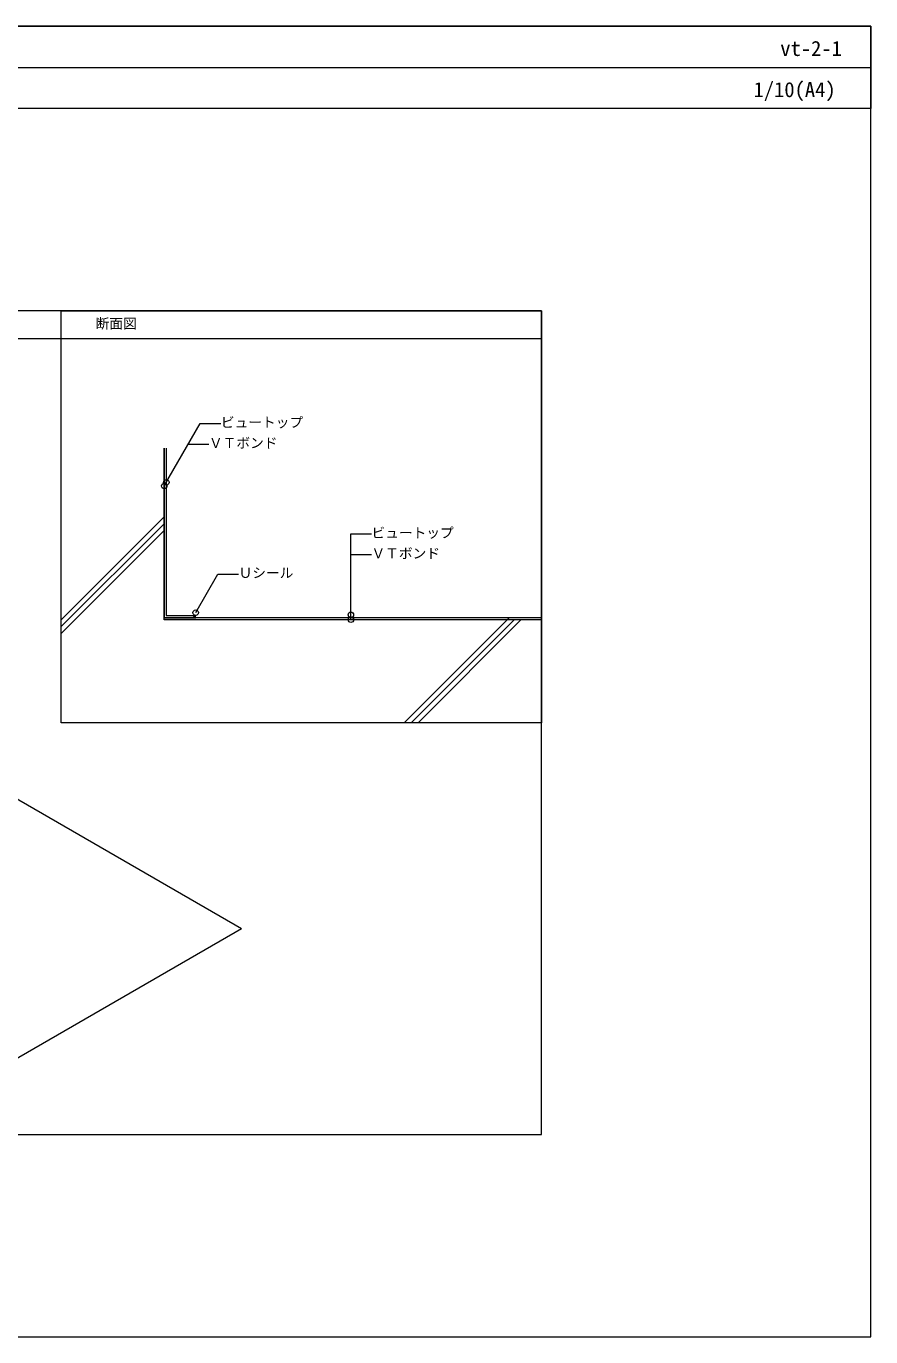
# Model space of a CAD drawing. Units: millimetres, scale not verified. Extents: x -1380 to 1380, y -955 to 955.
# Drawn here: x 149 to 1380, y -955 to 955 of the extents above; entities that cross this region are included whole.
import ezdxf
from ezdxf.enums import TextEntityAlignment as Align

# ---------------------------------------------------------------- set-up
doc = ezdxf.new("R2010")
doc.units = ezdxf.units.MM
doc.header["$LTSCALE"] = 3
for name, color, linetype, lineweight in [('0-0_0', 7, 'Continuous', 9), ('0-1_WAKU', 7, 'Continuous', 18), ('0-3_KUTAI', 3, 'Continuous', 18), ('0-4_BOUSUI', 1, 'Continuous', 18), ('0-5_MOJI', 7, 'Continuous', 18), ('0-6_HATCH', 9, 'Continuous', 18)]:
    doc.layers.add(name, color=color, linetype=linetype, lineweight=lineweight)
doc.styles.add('ＭＳ ゴシック', font='')
doc.styles.get('ＭＳ ゴシック').set_extended_font_data('MS Gothic')

msp = doc.modelspace()

# ---------------------------------------------------------------- linework, layer by layer
at = {"layer": '0-0_0', "lineweight": 18}
for p, q in [((-1380, 895), (1380, 895)), ((-900, 500), (900, 500))]:
    msp.add_line(p, q, dxfattribs=at)
at = {"layer": '0-0_0'}
for p in [(-57.18, -60), (-57.18, -660)]:
    msp.add_line(p, (462.436, -360), dxfattribs=at)
at = {"layer": '0-0_0', "lineweight": 18}
msp.add_lwpolyline([(-900, -660), (900, -660), (900, 540), (-900, 540)], close=True, dxfattribs=at)
at = {"layer": '0-1_WAKU'}
for points in [[(1380, 835), (-1380, 835), (-1380, 955), (1380, 955)], [(-1380, -955), (1380, -955), (1380, 955), (-1380, 955)], [(200, 540), (900, 540), (900, -60), (200, -60)]]:
    msp.add_lwpolyline(points, close=True, dxfattribs=at)
at = {"layer": '0-3_KUTAI'}
msp.add_lwpolyline([(900, 90), (350, 90), (350, 340)], dxfattribs=at)
at = {"layer": '0-4_BOUSUI'}
for p, q in [((393, 96), (393, 93)), ((900, 93), (350, 93)), ((393, 93), (396, 93))]:
    msp.add_line(p, q, dxfattribs=at)
for points in [[(350, 340), (350, 93), (393, 93)], [(353, 340), (353, 96), (393, 96)]]:
    msp.add_lwpolyline(points, dxfattribs=at)
msp.add_arc((393, 93), 3, 0, 90, dxfattribs=at)
at = {"layer": '0-5_MOJI'}
for p, q in [((385.179, 345.933), (415.179, 345.933)), ((622.085, 90), (622.085, 215)), ((622.085, 215), (652.085, 215)), ((622.085, 185), (652.085, 185)), ((395.879, 100.364), (428.379, 156.656)), ((428.379, 156.656), (458.379, 156.656))]:
    msp.add_line(p, q, dxfattribs=at)
msp.add_lwpolyline([(350, 285), (402.5, 375.933), (432.5, 375.933)], dxfattribs=at)
for centre in [(350, 285), (353, 290.196), (395.879, 100.364), (622.085, 97.23), (622.085, 90)]:
    msp.add_circle(centre, 4, dxfattribs=at)
at = {"layer": '0-6_HATCH'}
for p, q in [((200, 90), (350, 240)), ((200, 80), (350, 230)), ((200, 70), (350, 220)), ((393, 95.189), (393.722, 95.912)), ((393, 94.291), (394.375, 95.666)), ((395.99, 93.241), (393.241, 95.99)), ((395.552, 94.577), (394.577, 95.552)), ((395.333, 93), (393, 95.333)), ((393, 93.393), (394.915, 95.309)), ((394.435, 93), (393, 94.435)), ((393.537, 93), (393, 93.537)), ((393.505, 93), (395.359, 94.854)), ((394.403, 93), (395.703, 94.301)), ((395.301, 93), (395.933, 93.632)), ((700, -60), (853, 93)), ((710, -60), (860, 90)), ((720, -60), (870, 90))]:
    msp.add_line(p, q, dxfattribs=at)

# ---------------------------------------------------------------- texts
at = {"layer": '0-1_WAKU', "style": 'ＭＳ ゴシック'}
for s, p in [('vt-2-1', (1248.046, 905)), ('1/10(A4)', (1209.061, 845))]:
    msp.add_text(s, height=21.99, dxfattribs=at).set_placement(p, align=Align.BOTTOM_LEFT)
at = {"layer": '0-5_MOJI', "style": 'ＭＳ ゴシック'}
for s, p in [('断面図', (250, 510)), ('ビュートップ', (432.5, 365.933)), ('ＶＴボンド', (415.179, 335.933)), ('ビュートップ', (652.085, 205)), ('ＶＴボンド', (652.085, 175)), ('Ｕシール', (458.379, 146.656))]:
    msp.add_text(s, height=14.66, dxfattribs=at).set_placement(p, align=Align.BOTTOM_LEFT)

doc.saveas('drawing.dxf')
